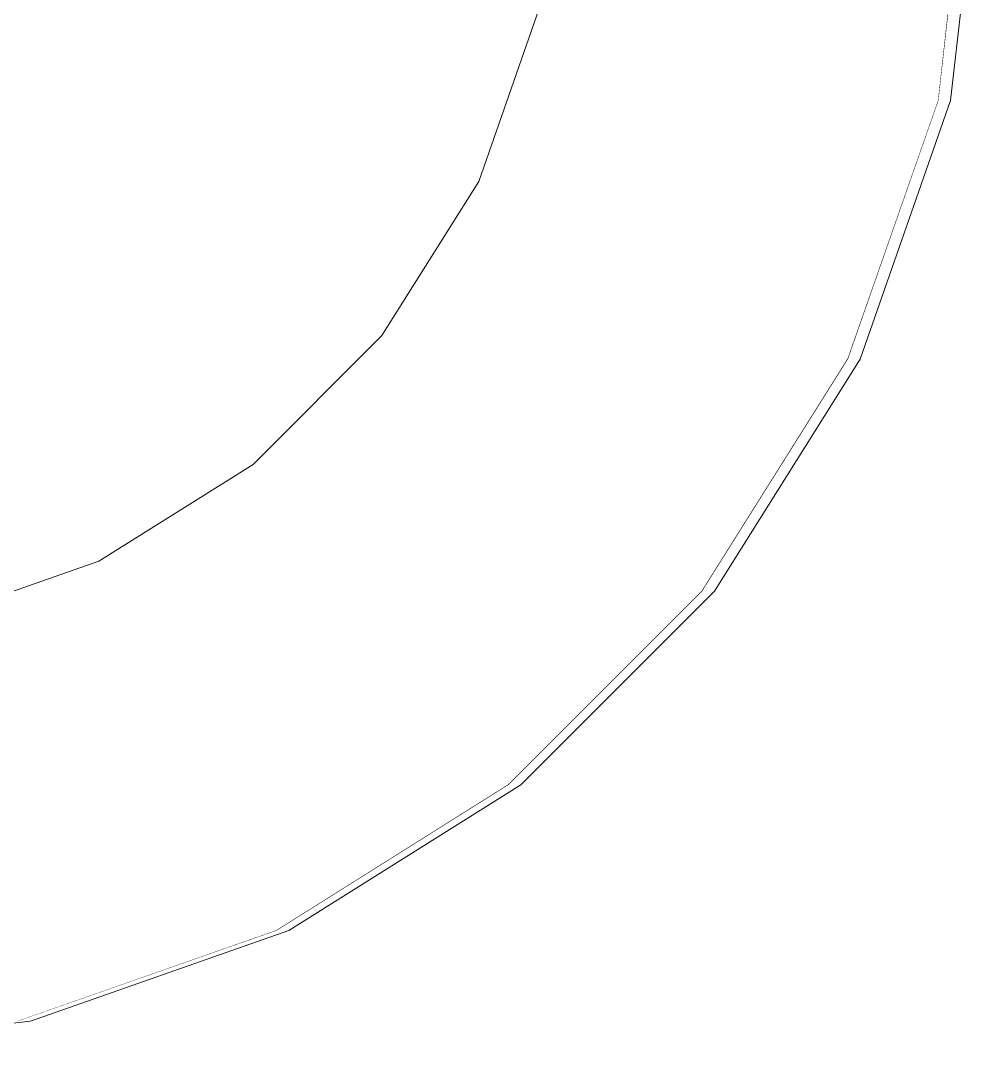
# Model space of a CAD drawing. Header units: millimetres. Extents: x -46169 to 247764, y -86316 to 18123.
# Drawn here: x 237462.8 to 237510, y -82237.5 to -82186.9 of the extents above; entities that cross this region are included whole.
import ezdxf

# ---------------------------------------------------------------- set-up
doc = ezdxf.new("R2010")
doc.units = ezdxf.units.MM
doc.header["$MEASUREMENT"] = 0
doc.linetypes.add('Wipeout_Contour', pattern=[1000, 0, -1000])
for name, color, linetype in [('New_A-20-M_Roof', 7, 'Continuous'), ('New_A-25-M_Wall_Int', 7, 'Continuous'), ('New_A-35-M_FFE_Sanitary', 7, 'Continuous')]:
    doc.layers.add(name, color=color, linetype=linetype)
doc.layers.add('New_A-35-M_FFE_Sanitary_Pen_No__74', color=7, linetype='Continuous', lineweight=20, true_color=0x606060)

# ---------------------------------------------------------------- blocks, each defined once
blk = doc.blocks.new('Section Elem_81_5', base_point=(221877.115, -83027.491))
at = {"color": 254, "linetype": 'Wipeout_Contour', "lineweight": 0, "ltscale": 997328.976935}
blk.add_wipeout([(240783.963, -79427.491), (230618.327, -82957.596), (230624.492, -82975.35), (240841.254, -79427.491)], dxfattribs=at).dxf.layer = 'New_A-20-M_Roof'
blk = doc.blocks.new('Section Elem_120_5', base_point=(221877.115, -83027.491))
at = {"color": 254, "linetype": 'Wipeout_Contour', "lineweight": 0, "ltscale": 19620256.52847165}
blk.add_wipeout([(237439.54, -82367.435), (237439.54, -83027.491), (237514.723, -83027.491), (237514.723, -82894.334), (237496.069, -82883.783), (237494.423, -82901.791), (237458.423, -82901.791), (237458.423, -82697.491), (237668.438, -82697.491), (237668.438, -82722.491), (237665.65, -82722.491), (237665.65, -82724.491), (237668.438, -82724.491), (237668.438, -83027.491), (237974.367, -83027.491), (237974.367, -80927.491), (238975.378, -80927.491), (238974.61, -80921.646), (238974.61, -80910.991), (238994.575, -80910.991), (238994.575, -80920.335), (238994.998, -80923.557), (238995.987, -80925.948), (238997.559, -80928.001), (238999.609, -80929.576), (239001.996, -80930.567), (239005.211, -80930.991), (239018.455, -80930.991), (239018.455, -80757.524), (237439.54, -80757.524), (237439.54, -81607.714), (237444.937, -81607.714), (237444.937, -81617.492), (237450.499, -81617.492), (237463.302, -81618.935), (237475.997, -81623.377), (237487.385, -81630.532), (237496.895, -81640.043), (237504.051, -81651.431), (237508.493, -81664.126), (237509.935, -81676.929), (237509.935, -82178.052), (237508.493, -82190.856), (237504.051, -82203.55), (237496.895, -82214.939), (237487.385, -82224.449), (237475.997, -82231.604), (237463.302, -82236.047), (237450.499, -82237.489), (237444.937, -82237.489), (237444.937, -82247.491), (237439.54, -82247.491), (237439.54, -82287.491), (237739.569, -82287.491), (237739.569, -82330.348), (237723.771, -82330.348), (237692.177, -82387.491), (237628.987, -82444.634), (237565.797, -82473.205), (237553.139, -82480.348), (237553.303, -82480.348), (237553.303, -82481.776), (237553.139, -82481.776), (237553.139, -82487.491), (237515.265, -82487.491), (237515.265, -82480.348), (237502.607, -82473.205), (237502.607, -82444.634), (237465.077, -82444.634), (237465.074, -82451.776), (237465.074, -82444.634), (237465.043, -82444.634), (237465.043, -82458.919), (237439.827, -82458.919), (237439.81, -82451.776), (237439.797, -82416.062), (237439.792, -82387.491), (237439.791, -82367.435)], dxfattribs=at).dxf.layer = 'New_A-25-M_Wall_Int'
at = {"color": 254, "linetype": 'Wipeout_Contour', "lineweight": 0, "ltscale": 5526426.862832442}
blk.add_wipeout([(237444.937, -81647.491), (237439.54, -81647.491), (237439.54, -82207.714), (237444.937, -82207.714), (237444.937, -82217.492), (237448.777, -82217.492), (237458.226, -82216.428), (237466.668, -82213.474), (237474.24, -82208.716), (237480.564, -82202.392), (237485.322, -82194.819), (237488.276, -82186.378), (237489.34, -82176.929), (237489.34, -81678.052), (237488.276, -81668.604), (237485.322, -81660.162), (237480.564, -81652.59), (237474.24, -81646.266), (237466.668, -81641.508), (237458.226, -81638.554), (237448.777, -81637.489), (237444.937, -81637.489)], dxfattribs=at).dxf.layer = 'New_A-25-M_Wall_Int'
blk = doc.blocks.new('Section Elem_168_5', base_point=(221877.115, -83027.491))
at = {"color": 254, "linetype": 'Wipeout_Contour', "lineweight": 0, "ltscale": 1005302.718968979}
blk.add_wipeout([(237509.337, -82178.052), (237509.216, -82178.045), (237507.775, -82190.828), (237507.895, -82190.856)], dxfattribs=at).dxf.layer = 'New_A-35-M_FFE_Sanitary'
at = {"color": 254, "linetype": 'Wipeout_Contour', "lineweight": 0, "ltscale": 1005301.653005021}
blk.add_wipeout([(237509.216, -82178.045), (237508.794, -82178.022), (237507.361, -82190.734), (237507.775, -82190.828)], dxfattribs=at).dxf.layer = 'New_A-35-M_FFE_Sanitary'
at = {"color": 254, "linetype": 'Wipeout_Contour', "lineweight": 0, "ltscale": 1005299.432804942}
blk.add_wipeout([(237508.794, -82178.022), (237508.085, -82177.982), (237506.666, -82190.575), (237507.361, -82190.734)], dxfattribs=at).dxf.layer = 'New_A-35-M_FFE_Sanitary'
at = {"color": 254, "linetype": 'Wipeout_Contour', "lineweight": 0, "ltscale": 1005296.126147647}
blk.add_wipeout([(237508.085, -82177.982), (237507.11, -82177.927), (237505.709, -82190.357), (237506.666, -82190.575)], dxfattribs=at).dxf.layer = 'New_A-35-M_FFE_Sanitary'
at = {"color": 254, "linetype": 'Wipeout_Contour', "lineweight": 0, "ltscale": 1005308.269943895}
blk.add_wipeout([(237507.895, -82190.856), (237507.775, -82190.828), (237503.342, -82203.497), (237503.453, -82203.55)], dxfattribs=at).dxf.layer = 'New_A-35-M_FFE_Sanitary'
at = {"color": 254, "linetype": 'Wipeout_Contour', "lineweight": 0, "ltscale": 1005291.833693111}
blk.add_wipeout([(237507.11, -82177.927), (237505.899, -82177.859), (237504.521, -82190.086), (237505.709, -82190.357)], dxfattribs=at).dxf.layer = 'New_A-35-M_FFE_Sanitary'
at = {"color": 254, "linetype": 'Wipeout_Contour', "lineweight": 0, "ltscale": 1005307.18526191}
blk.add_wipeout([(237507.775, -82190.828), (237507.361, -82190.734), (237502.96, -82203.313), (237503.342, -82203.497)], dxfattribs=at).dxf.layer = 'New_A-35-M_FFE_Sanitary'
at = {"layer": 'New_A-35-M_FFE_Sanitary_Pen_No__74', "linetype": 'Continuous'}
blk.add_line((237509.337, -82178.052), (237507.895, -82190.856), dxfattribs=at)
at = {"color": 254, "linetype": 'Wipeout_Contour', "lineweight": 0, "ltscale": 1005286.685984812}
blk.add_wipeout([(237505.899, -82177.859), (237504.489, -82177.78), (237503.137, -82189.77), (237504.521, -82190.086)], dxfattribs=at).dxf.layer = 'New_A-35-M_FFE_Sanitary'
at = {"color": 254, "linetype": 'Wipeout_Contour', "lineweight": 0, "ltscale": 1005304.925332468}
blk.add_wipeout([(237507.361, -82190.734), (237506.666, -82190.575), (237502.317, -82203.003), (237502.96, -82203.313)], dxfattribs=at).dxf.layer = 'New_A-35-M_FFE_Sanitary'
at = {"color": 254, "linetype": 'Wipeout_Contour', "lineweight": 0, "ltscale": 1005280.839513364}
blk.add_wipeout([(237504.489, -82177.78), (237502.922, -82177.692), (237501.6, -82189.419), (237503.137, -82189.77)], dxfattribs=at).dxf.layer = 'New_A-35-M_FFE_Sanitary'
at = {"color": 254, "linetype": 'Wipeout_Contour', "lineweight": 0, "ltscale": 1005301.558957138}
blk.add_wipeout([(237506.666, -82190.575), (237505.709, -82190.357), (237501.433, -82202.578), (237502.317, -82203.003)], dxfattribs=at).dxf.layer = 'New_A-35-M_FFE_Sanitary'
at = {"color": 254, "linetype": 'Wipeout_Contour', "lineweight": 0, "ltscale": 1005302.110574817}
blk.add_wipeout([(237503.453, -82203.55), (237503.342, -82203.497), (237496.201, -82214.862), (237496.297, -82214.939)], dxfattribs=at).dxf.layer = 'New_A-35-M_FFE_Sanitary'
at = {"color": 254, "linetype": 'Wipeout_Contour', "lineweight": 0, "ltscale": 1005274.471977551}
blk.add_wipeout([(237502.922, -82177.692), (237501.247, -82177.598), (237499.956, -82189.044), (237501.6, -82189.419)], dxfattribs=at).dxf.layer = 'New_A-35-M_FFE_Sanitary'
at = {"color": 254, "linetype": 'Wipeout_Contour', "lineweight": 0, "ltscale": 1005297.188536977}
blk.add_wipeout([(237505.709, -82190.357), (237504.521, -82190.086), (237500.335, -82202.049), (237501.433, -82202.578)], dxfattribs=at).dxf.layer = 'New_A-35-M_FFE_Sanitary'
at = {"color": 254, "linetype": 'Wipeout_Contour', "lineweight": 0, "ltscale": 1005301.054217473}
blk.add_wipeout([(237495.869, -82214.597), (237496.201, -82214.862), (237503.342, -82203.497), (237502.96, -82203.313)], dxfattribs=at).dxf.layer = 'New_A-35-M_FFE_Sanitary'
at = {"color": 254, "linetype": 'Wipeout_Contour', "lineweight": 0, "ltscale": 1005267.776893539}
blk.add_wipeout([(237501.247, -82177.598), (237499.513, -82177.5), (237498.255, -82188.656), (237499.956, -82189.044)], dxfattribs=at).dxf.layer = 'New_A-35-M_FFE_Sanitary'
at = {"color": 254, "linetype": 'Wipeout_Contour', "lineweight": 0, "ltscale": 1005291.946961911}
blk.add_wipeout([(237504.521, -82190.086), (237503.137, -82189.77), (237499.056, -82201.433), (237500.335, -82202.049)], dxfattribs=at).dxf.layer = 'New_A-35-M_FFE_Sanitary'
at = {"color": 254, "linetype": 'Wipeout_Contour', "lineweight": 0, "ltscale": 1005298.853107765}
blk.add_wipeout([(237502.317, -82203.003), (237495.311, -82214.152), (237495.869, -82214.597), (237502.96, -82203.313)], dxfattribs=at).dxf.layer = 'New_A-35-M_FFE_Sanitary'
at = {"color": 254, "linetype": 'Wipeout_Contour', "lineweight": 0, "ltscale": 1005284.30368196}
blk.add_wipeout([(237486.71, -82224.353), (237486.787, -82224.449), (237496.297, -82214.939), (237496.201, -82214.862)], dxfattribs=at).dxf.layer = 'New_A-35-M_FFE_Sanitary'
at = {"layer": 'New_A-35-M_FFE_Sanitary_Pen_No__74', "linetype": 'Continuous'}
blk.add_line((237507.895, -82190.856), (237503.453, -82203.55), dxfattribs=at)
at = {"color": 254, "linetype": 'Wipeout_Contour', "lineweight": 0, "ltscale": 1005260.957719027}
blk.add_wipeout([(237499.513, -82177.5), (237497.774, -82177.403), (237496.549, -82188.266), (237498.255, -82188.656)], dxfattribs=at).dxf.layer = 'New_A-35-M_FFE_Sanitary'
at = {"color": 254, "linetype": 'Wipeout_Contour', "lineweight": 0, "ltscale": 1005285.99357417}
blk.add_wipeout([(237503.137, -82189.77), (237501.6, -82189.419), (237497.636, -82200.749), (237499.056, -82201.433)], dxfattribs=at).dxf.layer = 'New_A-35-M_FFE_Sanitary'
at = {"color": 254, "linetype": 'Wipeout_Contour', "lineweight": 0, "ltscale": 1005295.574220105}
blk.add_wipeout([(237501.433, -82202.578), (237494.544, -82213.541), (237495.311, -82214.152), (237502.317, -82203.003)], dxfattribs=at).dxf.layer = 'New_A-35-M_FFE_Sanitary'
at = {"color": 254, "linetype": 'Wipeout_Contour', "lineweight": 0, "ltscale": 1005283.328574293}
blk.add_wipeout([(237496.201, -82214.862), (237495.869, -82214.597), (237486.446, -82224.021), (237486.71, -82224.353)], dxfattribs=at).dxf.layer = 'New_A-35-M_FFE_Sanitary'
at = {"color": 254, "linetype": 'Wipeout_Contour', "lineweight": 0, "ltscale": 1005254.221678332}
blk.add_wipeout([(237496.083, -82177.308), (237494.89, -82187.887), (237496.549, -82188.266), (237497.774, -82177.403)], dxfattribs=at).dxf.layer = 'New_A-35-M_FFE_Sanitary'
at = {"color": 254, "linetype": 'Wipeout_Contour', "lineweight": 0, "ltscale": 1005279.509333536}
blk.add_wipeout([(237496.116, -82200.017), (237497.636, -82200.749), (237501.6, -82189.419), (237499.956, -82189.044)], dxfattribs=at).dxf.layer = 'New_A-35-M_FFE_Sanitary'
at = {"color": 254, "linetype": 'Wipeout_Contour', "lineweight": 0, "ltscale": 1005291.31729189}
blk.add_wipeout([(237500.335, -82202.049), (237493.592, -82212.781), (237494.544, -82213.541), (237501.433, -82202.578)], dxfattribs=at).dxf.layer = 'New_A-35-M_FFE_Sanitary'
at = {"color": 254, "linetype": 'Wipeout_Contour', "lineweight": 0, "ltscale": 1005281.296579045}
blk.add_wipeout([(237495.869, -82214.597), (237495.311, -82214.152), (237486.001, -82223.463), (237486.446, -82224.021)], dxfattribs=at).dxf.layer = 'New_A-35-M_FFE_Sanitary'
at = {"color": 254, "linetype": 'Wipeout_Contour', "lineweight": 0, "ltscale": 1005255.741525914}
blk.add_wipeout([(237486.787, -82224.449), (237486.71, -82224.353), (237475.346, -82231.494), (237475.399, -82231.604)], dxfattribs=at).dxf.layer = 'New_A-35-M_FFE_Sanitary'
at = {"color": 254, "linetype": 'Wipeout_Contour', "lineweight": 0, "ltscale": 1005247.773433116}
blk.add_wipeout([(237496.083, -82177.308), (237494.491, -82177.218), (237493.328, -82187.531), (237494.89, -82187.887)], dxfattribs=at).dxf.layer = 'New_A-35-M_FFE_Sanitary'
at = {"color": 254, "linetype": 'Wipeout_Contour', "lineweight": 0, "ltscale": 1005272.691286905}
blk.add_wipeout([(237498.255, -82188.656), (237494.545, -82199.261), (237496.116, -82200.017), (237499.956, -82189.044)], dxfattribs=at).dxf.layer = 'New_A-35-M_FFE_Sanitary'
at = {"color": 254, "linetype": 'Wipeout_Contour', "lineweight": 0, "ltscale": 1005286.211701353}
blk.add_wipeout([(237499.056, -82201.433), (237492.482, -82211.896), (237493.592, -82212.781), (237500.335, -82202.049)], dxfattribs=at).dxf.layer = 'New_A-35-M_FFE_Sanitary'
at = {"color": 254, "linetype": 'Wipeout_Contour', "lineweight": 0, "ltscale": 1005278.269467414}
blk.add_wipeout([(237495.311, -82214.152), (237494.544, -82213.541), (237485.389, -82222.696), (237486.001, -82223.463)], dxfattribs=at).dxf.layer = 'New_A-35-M_FFE_Sanitary'
at = {"color": 254, "linetype": 'Wipeout_Contour', "lineweight": 0, "ltscale": 1005254.89674559}
blk.add_wipeout([(237486.71, -82224.353), (237486.446, -82224.021), (237475.161, -82231.111), (237475.346, -82231.494)], dxfattribs=at).dxf.layer = 'New_A-35-M_FFE_Sanitary'
at = {"color": 254, "linetype": 'Wipeout_Contour', "lineweight": 0, "ltscale": 1005241.808920284}
blk.add_wipeout([(237494.491, -82177.218), (237493.046, -82177.137), (237491.91, -82187.207), (237493.328, -82187.531)], dxfattribs=at).dxf.layer = 'New_A-35-M_FFE_Sanitary'
at = {"color": 254, "linetype": 'Wipeout_Contour', "lineweight": 0, "ltscale": 1005265.74662869}
blk.add_wipeout([(237496.549, -82188.266), (237492.968, -82198.501), (237494.545, -82199.261), (237498.255, -82188.656)], dxfattribs=at).dxf.layer = 'New_A-35-M_FFE_Sanitary'
at = {"color": 254, "linetype": 'Wipeout_Contour', "lineweight": 0, "ltscale": 1005280.412654895}
blk.add_wipeout([(237497.636, -82200.749), (237491.249, -82210.913), (237492.482, -82211.896), (237499.056, -82201.433)], dxfattribs=at).dxf.layer = 'New_A-35-M_FFE_Sanitary'
at = {"color": 254, "linetype": 'Wipeout_Contour', "lineweight": 0, "ltscale": 1005274.339269697}
blk.add_wipeout([(237494.544, -82213.541), (237493.592, -82212.781), (237484.629, -82221.743), (237485.389, -82222.696)], dxfattribs=at).dxf.layer = 'New_A-35-M_FFE_Sanitary'
at = {"color": 254, "linetype": 'Wipeout_Contour', "lineweight": 0, "ltscale": 1005253.135810715}
blk.add_wipeout([(237486.446, -82224.021), (237486.001, -82223.463), (237474.852, -82230.469), (237475.161, -82231.111)], dxfattribs=at).dxf.layer = 'New_A-35-M_FFE_Sanitary'
at = {"color": 254, "linetype": 'Wipeout_Contour', "lineweight": 0, "ltscale": 1005217.855589206}
blk.add_wipeout([(237475.399, -82231.604), (237475.346, -82231.494), (237462.677, -82235.927), (237462.704, -82236.047)], dxfattribs=at).dxf.layer = 'New_A-35-M_FFE_Sanitary'
at = {"color": 254, "linetype": 'Wipeout_Contour', "lineweight": 0, "ltscale": 1005236.509327956}
blk.add_wipeout([(237493.046, -82177.137), (237491.792, -82177.067), (237490.68, -82186.927), (237491.91, -82187.207)], dxfattribs=at).dxf.layer = 'New_A-35-M_FFE_Sanitary'
at = {"color": 254, "linetype": 'Wipeout_Contour', "lineweight": 0, "ltscale": 1005258.886428724}
blk.add_wipeout([(237491.435, -82197.763), (237492.968, -82198.501), (237496.549, -82188.266), (237494.89, -82187.887)], dxfattribs=at).dxf.layer = 'New_A-35-M_FFE_Sanitary'
at = {"color": 254, "linetype": 'Wipeout_Contour', "lineweight": 0, "ltscale": 1005274.096356666}
blk.add_wipeout([(237489.931, -82209.862), (237491.249, -82210.913), (237497.636, -82200.749), (237496.116, -82200.017)], dxfattribs=at).dxf.layer = 'New_A-35-M_FFE_Sanitary'
at = {"color": 254, "linetype": 'Wipeout_Contour', "lineweight": 0, "ltscale": 1005269.625447902}
blk.add_wipeout([(237493.592, -82212.781), (237492.482, -82211.896), (237483.744, -82220.634), (237484.629, -82221.743)], dxfattribs=at).dxf.layer = 'New_A-35-M_FFE_Sanitary'
at = {"color": 254, "linetype": 'Wipeout_Contour', "lineweight": 0, "ltscale": 1005250.512268371}
blk.add_wipeout([(237486.001, -82223.463), (237485.389, -82222.696), (237474.426, -82229.585), (237474.852, -82230.469)], dxfattribs=at).dxf.layer = 'New_A-35-M_FFE_Sanitary'
at = {"color": 254, "linetype": 'Wipeout_Contour', "lineweight": 0, "ltscale": 1005217.18363605}
blk.add_wipeout([(237475.346, -82231.494), (237475.161, -82231.111), (237462.582, -82235.513), (237462.677, -82235.927)], dxfattribs=at).dxf.layer = 'New_A-35-M_FFE_Sanitary'
at = {"color": 254, "linetype": 'Wipeout_Contour', "lineweight": 0, "ltscale": 1005232.035605807}
blk.add_wipeout([(237491.792, -82177.067), (237490.767, -82177.009), (237489.675, -82186.697), (237490.68, -82186.927)], dxfattribs=at).dxf.layer = 'New_A-35-M_FFE_Sanitary'
at = {"color": 254, "linetype": 'Wipeout_Contour', "lineweight": 0, "ltscale": 1005252.319085791}
blk.add_wipeout([(237494.89, -82187.887), (237493.328, -82187.531), (237489.991, -82197.068), (237491.435, -82197.763)], dxfattribs=at).dxf.layer = 'New_A-35-M_FFE_Sanitary'
at = {"color": 254, "linetype": 'Wipeout_Contour', "lineweight": 0, "ltscale": 1005267.45475539}
blk.add_wipeout([(237496.116, -82200.017), (237494.545, -82199.261), (237488.567, -82208.774), (237489.931, -82209.862)], dxfattribs=at).dxf.layer = 'New_A-35-M_FFE_Sanitary'
at = {"color": 254, "linetype": 'Wipeout_Contour', "lineweight": 0, "ltscale": 1005264.271263039}
blk.add_wipeout([(237492.482, -82211.896), (237491.249, -82210.913), (237482.761, -82219.401), (237483.744, -82220.634)], dxfattribs=at).dxf.layer = 'New_A-35-M_FFE_Sanitary'
at = {"color": 254, "linetype": 'Wipeout_Contour', "lineweight": 0, "ltscale": 1005247.105871338}
blk.add_wipeout([(237485.389, -82222.696), (237484.629, -82221.743), (237473.897, -82228.487), (237474.426, -82229.585)], dxfattribs=at).dxf.layer = 'New_A-35-M_FFE_Sanitary'
at = {"color": 254, "linetype": 'Wipeout_Contour', "lineweight": 0, "ltscale": 1005215.782226155}
blk.add_wipeout([(237475.161, -82231.111), (237474.852, -82230.469), (237462.423, -82234.817), (237462.582, -82235.513)], dxfattribs=at).dxf.layer = 'New_A-35-M_FFE_Sanitary'
at = {"layer": 'New_A-35-M_FFE_Sanitary_Pen_No__74', "linetype": 'Continuous'}
blk.add_line((237503.453, -82203.55), (237496.297, -82214.939), dxfattribs=at)
at = {"color": 254, "linetype": 'Wipeout_Contour', "lineweight": 0, "ltscale": 1005246.24408506}
blk.add_wipeout([(237493.328, -82187.531), (237491.91, -82187.207), (237488.681, -82196.437), (237489.991, -82197.068)], dxfattribs=at).dxf.layer = 'New_A-35-M_FFE_Sanitary'
at = {"color": 254, "linetype": 'Wipeout_Contour', "lineweight": 0, "ltscale": 1005260.689686149}
blk.add_wipeout([(237494.545, -82199.261), (237492.968, -82198.501), (237487.199, -82207.683), (237488.567, -82208.774)], dxfattribs=at).dxf.layer = 'New_A-35-M_FFE_Sanitary'
at = {"color": 254, "linetype": 'Wipeout_Contour', "lineweight": 0, "ltscale": 1005258.439419545}
blk.add_wipeout([(237491.249, -82210.913), (237489.931, -82209.862), (237481.71, -82218.083), (237482.761, -82219.401)], dxfattribs=at).dxf.layer = 'New_A-35-M_FFE_Sanitary'
at = {"color": 254, "linetype": 'Wipeout_Contour', "lineweight": 0, "ltscale": 1005243.020151206}
blk.add_wipeout([(237484.629, -82221.743), (237483.744, -82220.634), (237473.282, -82227.208), (237473.897, -82228.487)], dxfattribs=at).dxf.layer = 'New_A-35-M_FFE_Sanitary'
at = {"color": 254, "linetype": 'Wipeout_Contour', "lineweight": 0, "ltscale": 1005213.69395978}
blk.add_wipeout([(237474.852, -82230.469), (237474.426, -82229.585), (237462.205, -82233.861), (237462.423, -82234.817)], dxfattribs=at).dxf.layer = 'New_A-35-M_FFE_Sanitary'
at = {"color": 254, "linetype": 'Wipeout_Contour', "lineweight": 0, "ltscale": 1005240.845945074}
blk.add_wipeout([(237491.91, -82187.207), (237490.68, -82186.927), (237487.544, -82195.889), (237488.681, -82196.437)], dxfattribs=at).dxf.layer = 'New_A-35-M_FFE_Sanitary'
at = {"color": 254, "linetype": 'Wipeout_Contour', "lineweight": 0, "ltscale": 1005254.006674818}
blk.add_wipeout([(237492.968, -82198.501), (237491.435, -82197.763), (237485.868, -82206.622), (237487.199, -82207.683)], dxfattribs=at).dxf.layer = 'New_A-35-M_FFE_Sanitary'
at = {"color": 254, "linetype": 'Wipeout_Contour', "lineweight": 0, "ltscale": 1005252.307119249}
blk.add_wipeout([(237489.931, -82209.862), (237488.567, -82208.774), (237480.622, -82216.719), (237481.71, -82218.083)], dxfattribs=at).dxf.layer = 'New_A-35-M_FFE_Sanitary'
at = {"color": 254, "linetype": 'Wipeout_Contour', "lineweight": 0, "ltscale": 1005238.379269028}
blk.add_wipeout([(237483.744, -82220.634), (237482.761, -82219.401), (237472.597, -82225.787), (237473.282, -82227.208)], dxfattribs=at).dxf.layer = 'New_A-35-M_FFE_Sanitary'
at = {"color": 254, "linetype": 'Wipeout_Contour', "lineweight": 0, "ltscale": 1005210.982306642}
blk.add_wipeout([(237474.426, -82229.585), (237473.897, -82228.487), (237461.934, -82232.673), (237462.205, -82233.861)], dxfattribs=at).dxf.layer = 'New_A-35-M_FFE_Sanitary'
at = {"color": 254, "linetype": 'Wipeout_Contour', "lineweight": 0, "ltscale": 1005236.288554013}
blk.add_wipeout([(237490.68, -82186.927), (237489.675, -82186.697), (237486.615, -82195.442), (237487.544, -82195.889)], dxfattribs=at).dxf.layer = 'New_A-35-M_FFE_Sanitary'
at = {"color": 254, "linetype": 'Wipeout_Contour', "lineweight": 0, "ltscale": 1005247.608746474}
blk.add_wipeout([(237491.435, -82197.763), (237489.991, -82197.068), (237484.615, -82205.623), (237485.868, -82206.622)], dxfattribs=at).dxf.layer = 'New_A-35-M_FFE_Sanitary'
at = {"color": 254, "linetype": 'Wipeout_Contour', "lineweight": 0, "ltscale": 1005246.060675294}
blk.add_wipeout([(237488.567, -82208.774), (237487.199, -82207.683), (237479.531, -82215.351), (237480.622, -82216.719)], dxfattribs=at).dxf.layer = 'New_A-35-M_FFE_Sanitary'
at = {"color": 254, "linetype": 'Wipeout_Contour', "lineweight": 0, "ltscale": 1005233.324239468}
blk.add_wipeout([(237482.761, -82219.401), (237481.71, -82218.083), (237471.866, -82224.268), (237472.597, -82225.787)], dxfattribs=at).dxf.layer = 'New_A-35-M_FFE_Sanitary'
at = {"color": 254, "linetype": 'Wipeout_Contour', "lineweight": 0, "ltscale": 1005207.72967226}
blk.add_wipeout([(237473.897, -82228.487), (237473.282, -82227.208), (237461.618, -82231.289), (237461.934, -82232.673)], dxfattribs=at).dxf.layer = 'New_A-35-M_FFE_Sanitary'
at = {"layer": 'New_A-35-M_FFE_Sanitary_Pen_No__74', "linetype": 'Continuous'}
blk.add_line((237475.399, -82231.604), (237462.704, -82236.047), dxfattribs=at)
at = {"color": 254, "linetype": 'Wipeout_Contour', "lineweight": 0, "ltscale": 1005232.710195747}
blk.add_wipeout([(237489.675, -82186.697), (237488.926, -82186.526), (237485.923, -82195.108), (237486.615, -82195.442)], dxfattribs=at).dxf.layer = 'New_A-35-M_FFE_Sanitary'
at = {"color": 254, "linetype": 'Wipeout_Contour', "lineweight": 0, "ltscale": 1005241.69023953}
blk.add_wipeout([(237489.991, -82197.068), (237488.681, -82196.437), (237483.479, -82204.716), (237484.615, -82205.623)], dxfattribs=at).dxf.layer = 'New_A-35-M_FFE_Sanitary'
at = {"color": 254, "linetype": 'Wipeout_Contour', "lineweight": 0, "ltscale": 1005239.889849932}
blk.add_wipeout([(237487.199, -82207.683), (237485.868, -82206.622), (237478.47, -82214.02), (237479.531, -82215.351)], dxfattribs=at).dxf.layer = 'New_A-35-M_FFE_Sanitary'
at = {"color": 254, "linetype": 'Wipeout_Contour', "lineweight": 0, "ltscale": 1005228.008643494}
blk.add_wipeout([(237481.71, -82218.083), (237480.622, -82216.719), (237471.109, -82222.696), (237471.866, -82224.268)], dxfattribs=at).dxf.layer = 'New_A-35-M_FFE_Sanitary'
at = {"color": 254, "linetype": 'Wipeout_Contour', "lineweight": 0, "ltscale": 1005204.03488897}
blk.add_wipeout([(237473.282, -82227.208), (237472.597, -82225.787), (237461.267, -82229.752), (237461.618, -82231.289)], dxfattribs=at).dxf.layer = 'New_A-35-M_FFE_Sanitary'
at = {"layer": 'New_A-35-M_FFE_Sanitary_Pen_No__74', "linetype": 'Continuous'}
for p, q in [((237496.297, -82214.939), (237486.787, -82224.449)), ((237486.787, -82224.449), (237475.399, -82231.604))]:
    blk.add_line(p, q, dxfattribs=at)
at = {"color": 254, "linetype": 'Wipeout_Contour', "lineweight": 0, "ltscale": 1005230.219344134}
blk.add_wipeout([(237488.926, -82186.526), (237488.454, -82186.419), (237485.487, -82194.899), (237485.923, -82195.108)], dxfattribs=at).dxf.layer = 'New_A-35-M_FFE_Sanitary'
at = {"color": 254, "linetype": 'Wipeout_Contour', "lineweight": 0, "ltscale": 1005236.430899161}
blk.add_wipeout([(237488.681, -82196.437), (237487.544, -82195.889), (237482.492, -82203.929), (237483.479, -82204.716)], dxfattribs=at).dxf.layer = 'New_A-35-M_FFE_Sanitary'
at = {"color": 254, "linetype": 'Wipeout_Contour', "lineweight": 0, "ltscale": 1005233.982088663}
blk.add_wipeout([(237485.868, -82206.622), (237484.615, -82205.623), (237477.471, -82212.767), (237478.47, -82214.02)], dxfattribs=at).dxf.layer = 'New_A-35-M_FFE_Sanitary'
at = {"color": 254, "linetype": 'Wipeout_Contour', "lineweight": 0, "ltscale": 1005222.593960355}
blk.add_wipeout([(237480.622, -82216.719), (237479.531, -82215.351), (237470.35, -82221.12), (237471.109, -82222.696)], dxfattribs=at).dxf.layer = 'New_A-35-M_FFE_Sanitary'
at = {"color": 254, "linetype": 'Wipeout_Contour', "lineweight": 0, "ltscale": 1005200.010208391}
blk.add_wipeout([(237472.597, -82225.787), (237471.866, -82224.268), (237460.892, -82228.108), (237461.267, -82229.752)], dxfattribs=at).dxf.layer = 'New_A-35-M_FFE_Sanitary'
at = {"color": 254, "linetype": 'Wipeout_Contour', "lineweight": 0, "ltscale": 1005228.891375211}
blk.add_wipeout([(237488.454, -82186.419), (237488.276, -82186.378), (237485.322, -82194.819), (237485.487, -82194.899)], dxfattribs=at).dxf.layer = 'New_A-35-M_FFE_Sanitary'
at = {"color": 254, "linetype": 'Wipeout_Contour', "lineweight": 0, "ltscale": 1005231.990416218}
blk.add_wipeout([(237487.544, -82195.889), (237486.615, -82195.442), (237481.686, -82203.287), (237482.492, -82203.929)], dxfattribs=at).dxf.layer = 'New_A-35-M_FFE_Sanitary'
at = {"color": 254, "linetype": 'Wipeout_Contour', "lineweight": 0, "ltscale": 1005228.516826474}
blk.add_wipeout([(237484.615, -82205.623), (237483.479, -82204.716), (237476.564, -82211.63), (237477.471, -82212.767)], dxfattribs=at).dxf.layer = 'New_A-35-M_FFE_Sanitary'
at = {"color": 254, "linetype": 'Wipeout_Contour', "lineweight": 0, "ltscale": 1005217.244661271}
blk.add_wipeout([(237479.531, -82215.351), (237478.47, -82214.02), (237469.611, -82219.586), (237470.35, -82221.12)], dxfattribs=at).dxf.layer = 'New_A-35-M_FFE_Sanitary'
at = {"color": 254, "linetype": 'Wipeout_Contour', "lineweight": 0, "ltscale": 1005195.777887301}
blk.add_wipeout([(237471.866, -82224.268), (237471.109, -82222.696), (237460.504, -82226.407), (237460.892, -82228.108)], dxfattribs=at).dxf.layer = 'New_A-35-M_FFE_Sanitary'
at = {"color": 254, "linetype": 'Wipeout_Contour', "lineweight": 0, "ltscale": 1005228.50357962}
blk.add_wipeout([(237486.615, -82195.442), (237485.923, -82195.108), (237481.085, -82202.807), (237481.686, -82203.287)], dxfattribs=at).dxf.layer = 'New_A-35-M_FFE_Sanitary'
at = {"color": 254, "linetype": 'Wipeout_Contour', "lineweight": 0, "ltscale": 1005223.660039879}
blk.add_wipeout([(237483.479, -82204.716), (237482.492, -82203.929), (237475.778, -82210.644), (237476.564, -82211.63)], dxfattribs=at).dxf.layer = 'New_A-35-M_FFE_Sanitary'
at = {"color": 254, "linetype": 'Wipeout_Contour', "lineweight": 0, "ltscale": 1005212.123214622}
blk.add_wipeout([(237478.47, -82214.02), (237477.471, -82212.767), (237468.916, -82218.143), (237469.611, -82219.586)], dxfattribs=at).dxf.layer = 'New_A-35-M_FFE_Sanitary'
at = {"color": 254, "linetype": 'Wipeout_Contour', "lineweight": 0, "ltscale": 1005191.46647143}
blk.add_wipeout([(237471.109, -82222.696), (237470.35, -82221.12), (237460.114, -82224.701), (237460.504, -82226.407)], dxfattribs=at).dxf.layer = 'New_A-35-M_FFE_Sanitary'
at = {"color": 254, "linetype": 'Wipeout_Contour', "lineweight": 0, "ltscale": 1005226.076192145}
blk.add_wipeout([(237485.923, -82195.108), (237485.487, -82194.899), (237480.707, -82202.506), (237481.085, -82202.807)], dxfattribs=at).dxf.layer = 'New_A-35-M_FFE_Sanitary'
at = {"color": 254, "linetype": 'Wipeout_Contour', "lineweight": 0, "ltscale": 1005219.559210995}
blk.add_wipeout([(237482.492, -82203.929), (237481.686, -82203.287), (237475.135, -82209.838), (237475.778, -82210.644)], dxfattribs=at).dxf.layer = 'New_A-35-M_FFE_Sanitary'
at = {"color": 254, "linetype": 'Wipeout_Contour', "lineweight": 0, "ltscale": 1005207.385155119}
blk.add_wipeout([(237477.471, -82212.767), (237476.564, -82211.63), (237468.285, -82216.832), (237468.916, -82218.143)], dxfattribs=at).dxf.layer = 'New_A-35-M_FFE_Sanitary'
at = {"color": 254, "linetype": 'Wipeout_Contour', "lineweight": 0, "ltscale": 1005187.206890956}
blk.add_wipeout([(237470.35, -82221.12), (237469.611, -82219.586), (237459.736, -82223.042), (237460.114, -82224.701)], dxfattribs=at).dxf.layer = 'New_A-35-M_FFE_Sanitary'
at = {"color": 254, "linetype": 'Wipeout_Contour', "lineweight": 0, "ltscale": 1005224.781876082}
blk.add_wipeout([(237485.487, -82194.899), (237485.322, -82194.819), (237480.564, -82202.392), (237480.707, -82202.506)], dxfattribs=at).dxf.layer = 'New_A-35-M_FFE_Sanitary'
at = {"color": 254, "linetype": 'Wipeout_Contour', "lineweight": 0, "ltscale": 1005216.338857095}
blk.add_wipeout([(237481.686, -82203.287), (237481.085, -82202.807), (237474.656, -82209.237), (237475.135, -82209.838)], dxfattribs=at).dxf.layer = 'New_A-35-M_FFE_Sanitary'
at = {"color": 254, "linetype": 'Wipeout_Contour', "lineweight": 0, "ltscale": 1005203.174367274}
blk.add_wipeout([(237476.564, -82211.63), (237475.778, -82210.644), (237467.738, -82215.696), (237468.285, -82216.832)], dxfattribs=at).dxf.layer = 'New_A-35-M_FFE_Sanitary'
at = {"color": 254, "linetype": 'Wipeout_Contour', "lineweight": 0, "ltscale": 1005183.128487331}
blk.add_wipeout([(237469.611, -82219.586), (237468.916, -82218.143), (237459.379, -82221.48), (237459.736, -82223.042)], dxfattribs=at).dxf.layer = 'New_A-35-M_FFE_Sanitary'
at = {"layer": 'New_A-35-M_FFE_Sanitary_Pen_No__74', "linetype": 'Continuous'}
blk.add_line((237488.276, -82186.378), (237485.322, -82194.819), dxfattribs=at)
at = {"color": 254, "linetype": 'Wipeout_Contour', "lineweight": 0, "ltscale": 1005214.096761105}
blk.add_wipeout([(237481.085, -82202.807), (237480.707, -82202.506), (237474.354, -82208.859), (237474.656, -82209.237)], dxfattribs=at).dxf.layer = 'New_A-35-M_FFE_Sanitary'
at = {"color": 254, "linetype": 'Wipeout_Contour', "lineweight": 0, "ltscale": 1005199.618726329}
blk.add_wipeout([(237475.778, -82210.644), (237475.135, -82209.838), (237467.29, -82214.767), (237467.738, -82215.696)], dxfattribs=at).dxf.layer = 'New_A-35-M_FFE_Sanitary'
at = {"color": 254, "linetype": 'Wipeout_Contour', "lineweight": 0, "ltscale": 1005179.355093003}
blk.add_wipeout([(237468.916, -82218.143), (237468.285, -82216.832), (237459.056, -82220.062), (237459.379, -82221.48)], dxfattribs=at).dxf.layer = 'New_A-35-M_FFE_Sanitary'
at = {"color": 254, "linetype": 'Wipeout_Contour', "lineweight": 0, "ltscale": 1005212.90101593}
blk.add_wipeout([(237480.707, -82202.506), (237480.564, -82202.392), (237474.24, -82208.716), (237474.354, -82208.859)], dxfattribs=at).dxf.layer = 'New_A-35-M_FFE_Sanitary'
at = {"color": 254, "linetype": 'Wipeout_Contour', "lineweight": 0, "ltscale": 1005196.826227755}
blk.add_wipeout([(237475.135, -82209.838), (237474.656, -82209.237), (237466.957, -82214.074), (237467.29, -82214.767)], dxfattribs=at).dxf.layer = 'New_A-35-M_FFE_Sanitary'
at = {"color": 254, "linetype": 'Wipeout_Contour', "lineweight": 0, "ltscale": 1005176.001283472}
blk.add_wipeout([(237468.285, -82216.832), (237467.738, -82215.696), (237458.775, -82218.832), (237459.056, -82220.062)], dxfattribs=at).dxf.layer = 'New_A-35-M_FFE_Sanitary'
at = {"layer": 'New_A-35-M_FFE_Sanitary_Pen_No__74', "linetype": 'Continuous'}
blk.add_line((237485.322, -82194.819), (237480.564, -82202.392), dxfattribs=at)
at = {"color": 254, "linetype": 'Wipeout_Contour', "lineweight": 0, "ltscale": 1005194.881719935}
blk.add_wipeout([(237474.656, -82209.237), (237474.354, -82208.859), (237466.747, -82213.639), (237466.957, -82214.074)], dxfattribs=at).dxf.layer = 'New_A-35-M_FFE_Sanitary'
at = {"color": 254, "linetype": 'Wipeout_Contour', "lineweight": 0, "ltscale": 1005173.168914785}
blk.add_wipeout([(237467.738, -82215.696), (237467.29, -82214.767), (237458.545, -82217.827), (237458.775, -82218.832)], dxfattribs=at).dxf.layer = 'New_A-35-M_FFE_Sanitary'
at = {"color": 254, "linetype": 'Wipeout_Contour', "lineweight": 0, "ltscale": 1005193.84433464}
blk.add_wipeout([(237474.354, -82208.859), (237474.24, -82208.716), (237466.668, -82213.474), (237466.747, -82213.639)], dxfattribs=at).dxf.layer = 'New_A-35-M_FFE_Sanitary'
at = {"color": 254, "linetype": 'Wipeout_Contour', "lineweight": 0, "ltscale": 1005170.944049122}
blk.add_wipeout([(237467.29, -82214.767), (237466.957, -82214.074), (237458.374, -82217.077), (237458.545, -82217.827)], dxfattribs=at).dxf.layer = 'New_A-35-M_FFE_Sanitary'
at = {"layer": 'New_A-35-M_FFE_Sanitary_Pen_No__74', "linetype": 'Continuous'}
blk.add_line((237480.564, -82202.392), (237474.24, -82208.716), dxfattribs=at)
at = {"color": 254, "linetype": 'Wipeout_Contour', "lineweight": 0, "ltscale": 1005169.394357069}
blk.add_wipeout([(237466.957, -82214.074), (237466.747, -82213.639), (237458.267, -82216.606), (237458.374, -82217.077)], dxfattribs=at).dxf.layer = 'New_A-35-M_FFE_Sanitary'
at = {"color": 254, "linetype": 'Wipeout_Contour', "lineweight": 0, "ltscale": 1005168.567068587}
blk.add_wipeout([(237466.747, -82213.639), (237466.668, -82213.474), (237458.226, -82216.428), (237458.267, -82216.606)], dxfattribs=at).dxf.layer = 'New_A-35-M_FFE_Sanitary'
at = {"layer": 'New_A-35-M_FFE_Sanitary_Pen_No__74', "linetype": 'Continuous'}
for p, q in [((237474.24, -82208.716), (237466.668, -82213.474)), ((237466.668, -82213.474), (237458.226, -82216.428))]:
    blk.add_line(p, q, dxfattribs=at)
blk = doc.blocks.new('Section Elem_169_5', base_point=(221877.115, -83027.491))
at = {"color": 254, "linetype": 'Wipeout_Contour', "lineweight": 0, "ltscale": 1005304.97965564}
blk.add_wipeout([(237509.935, -82178.052), (237509.814, -82178.045), (237508.373, -82190.828), (237508.493, -82190.856)], dxfattribs=at).dxf.layer = 'New_A-35-M_FFE_Sanitary'
at = {"color": 254, "linetype": 'Wipeout_Contour', "lineweight": 0, "ltscale": 1005303.913691524}
blk.add_wipeout([(237509.814, -82178.045), (237509.392, -82178.022), (237507.959, -82190.734), (237508.373, -82190.828)], dxfattribs=at).dxf.layer = 'New_A-35-M_FFE_Sanitary'
at = {"color": 254, "linetype": 'Wipeout_Contour', "lineweight": 0, "ltscale": 1256626.710079942}
blk.add_wipeout([(237507.91, -82190.723), (237507.959, -82190.734), (237509.392, -82178.022), (237509.337, -82178.019), (237509.337, -82178.052)], dxfattribs=at).dxf.layer = 'New_A-35-M_FFE_Sanitary'
at = {"color": 254, "linetype": 'Wipeout_Contour', "lineweight": 0, "ltscale": 1005310.530590096}
blk.add_wipeout([(237508.493, -82190.856), (237508.373, -82190.828), (237503.94, -82203.497), (237504.051, -82203.55)], dxfattribs=at).dxf.layer = 'New_A-35-M_FFE_Sanitary'
at = {"color": 254, "linetype": 'Wipeout_Contour', "lineweight": 0, "ltscale": 1005309.445908119}
blk.add_wipeout([(237508.373, -82190.828), (237507.959, -82190.734), (237503.558, -82203.313), (237503.94, -82203.497)], dxfattribs=at).dxf.layer = 'New_A-35-M_FFE_Sanitary'
at = {"layer": 'New_A-35-M_FFE_Sanitary_Pen_No__74', "linetype": 'Continuous'}
blk.add_line((237509.935, -82178.052), (237508.493, -82190.856), dxfattribs=at)
at = {"color": 254, "linetype": 'Wipeout_Contour', "lineweight": 0, "ltscale": 1256635.065768744}
blk.add_wipeout([(237507.895, -82190.856), (237503.539, -82203.304), (237503.558, -82203.313), (237507.959, -82190.734), (237507.91, -82190.723)], dxfattribs=at).dxf.layer = 'New_A-35-M_FFE_Sanitary'
at = {"color": 254, "linetype": 'Wipeout_Contour', "lineweight": 0, "ltscale": 1005304.371179729}
blk.add_wipeout([(237504.051, -82203.55), (237503.94, -82203.497), (237496.799, -82214.862), (237496.895, -82214.939)], dxfattribs=at).dxf.layer = 'New_A-35-M_FFE_Sanitary'
at = {"color": 254, "linetype": 'Wipeout_Contour', "lineweight": 0, "ltscale": 1507956.419037585}
blk.add_wipeout([(237496.497, -82214.621), (237496.799, -82214.862), (237503.94, -82203.497), (237503.558, -82203.313), (237503.508, -82203.392), (237503.453, -82203.55)], dxfattribs=at).dxf.layer = 'New_A-35-M_FFE_Sanitary'
at = {"layer": 'New_A-35-M_FFE_Sanitary_Pen_No__74', "linetype": 'Continuous'}
blk.add_line((237508.493, -82190.856), (237504.051, -82203.55), dxfattribs=at)
at = {"color": 254, "linetype": 'Wipeout_Contour', "lineweight": 0, "ltscale": 753981.094442}
blk.add_wipeout([(237503.539, -82203.304), (237503.508, -82203.392), (237503.558, -82203.313)], dxfattribs=at).dxf.layer = 'New_A-35-M_FFE_Sanitary'
at = {"color": 254, "linetype": 'Wipeout_Contour', "lineweight": 0, "ltscale": 1005286.564247679}
blk.add_wipeout([(237496.799, -82214.862), (237487.308, -82224.353), (237487.385, -82224.449), (237496.895, -82214.939)], dxfattribs=at).dxf.layer = 'New_A-35-M_FFE_Sanitary'
at = {"color": 254, "linetype": 'Wipeout_Contour', "lineweight": 0, "ltscale": 1256609.226079328}
blk.add_wipeout([(237487.12, -82224.116), (237487.308, -82224.353), (237496.799, -82214.862), (237496.497, -82214.621), (237496.297, -82214.939)], dxfattribs=at).dxf.layer = 'New_A-35-M_FFE_Sanitary'
at = {"layer": 'New_A-35-M_FFE_Sanitary_Pen_No__74', "linetype": 'Continuous'}
blk.add_line((237504.051, -82203.55), (237496.895, -82214.939), dxfattribs=at)
at = {"color": 254, "linetype": 'Wipeout_Contour', "lineweight": 0, "ltscale": 1005258.0020565}
blk.add_wipeout([(237487.385, -82224.449), (237487.308, -82224.353), (237475.944, -82231.494), (237475.997, -82231.604)], dxfattribs=at).dxf.layer = 'New_A-35-M_FFE_Sanitary'
at = {"color": 254, "linetype": 'Wipeout_Contour', "lineweight": 0, "ltscale": 1256575.04096421}
blk.add_wipeout([(237475.858, -82231.316), (237475.944, -82231.494), (237487.308, -82224.353), (237487.12, -82224.116), (237486.787, -82224.449)], dxfattribs=at).dxf.layer = 'New_A-35-M_FFE_Sanitary'
at = {"layer": 'New_A-35-M_FFE_Sanitary_Pen_No__74', "linetype": 'Continuous'}
blk.add_line((237496.895, -82214.939), (237487.385, -82224.449), dxfattribs=at)
at = {"color": 254, "linetype": 'Wipeout_Contour', "lineweight": 0, "ltscale": 1005220.116090482}
blk.add_wipeout([(237475.997, -82231.604), (237475.944, -82231.494), (237463.275, -82235.927), (237463.302, -82236.047)], dxfattribs=at).dxf.layer = 'New_A-35-M_FFE_Sanitary'
at = {"color": 254, "linetype": 'Wipeout_Contour', "lineweight": 0, "ltscale": 1256528.993950998}
blk.add_wipeout([(237463.258, -82235.853), (237463.275, -82235.927), (237475.944, -82231.494), (237475.858, -82231.316), (237475.399, -82231.604)], dxfattribs=at).dxf.layer = 'New_A-35-M_FFE_Sanitary'
at = {"layer": 'New_A-35-M_FFE_Sanitary_Pen_No__74', "linetype": 'Continuous'}
blk.add_line((237487.385, -82224.449), (237475.997, -82231.604), dxfattribs=at)
at = {"color": 254, "linetype": 'Wipeout_Contour', "lineweight": 0, "ltscale": 1507773.336491315}
blk.add_wipeout([(237450.495, -82237.422), (237450.499, -82237.489), (237463.302, -82236.047), (237463.275, -82235.927), (237462.936, -82235.965), (237462.704, -82236.047)], dxfattribs=at).dxf.layer = 'New_A-35-M_FFE_Sanitary'
at = {"color": 254, "linetype": 'Wipeout_Contour', "lineweight": 0, "ltscale": 753898.47153}
blk.add_wipeout([(237463.258, -82235.853), (237462.936, -82235.965), (237463.275, -82235.927)], dxfattribs=at).dxf.layer = 'New_A-35-M_FFE_Sanitary'
at = {"layer": 'New_A-35-M_FFE_Sanitary_Pen_No__74', "linetype": 'Continuous'}
for p, q in [((237475.997, -82231.604), (237463.302, -82236.047)), ((237463.302, -82236.047), (237450.499, -82237.489))]:
    blk.add_line(p, q, dxfattribs=at)

msp = doc.modelspace()

# ---------------------------------------------------------------- block references
at = {"layer": 'New_A-20-M_Roof'}
msp.add_blockref('Section Elem_81_5', (221877.115, -83027.491), dxfattribs=at)

# ---------------------------------------------------------------- next in the draw order: block references
at = {"layer": 'New_A-25-M_Wall_Int'}
msp.add_blockref('Section Elem_120_5', (221877.115, -83027.491), dxfattribs=at)

# ---------------------------------------------------------------- next in the draw order: block references
at = {"layer": 'New_A-35-M_FFE_Sanitary'}
msp.add_blockref('Section Elem_168_5', (221877.115, -83027.491), dxfattribs=at)

# ---------------------------------------------------------------- next in the draw order: block references
msp.add_blockref('Section Elem_169_5', (221877.115, -83027.491), dxfattribs=at)

doc.saveas('drawing.dxf')
